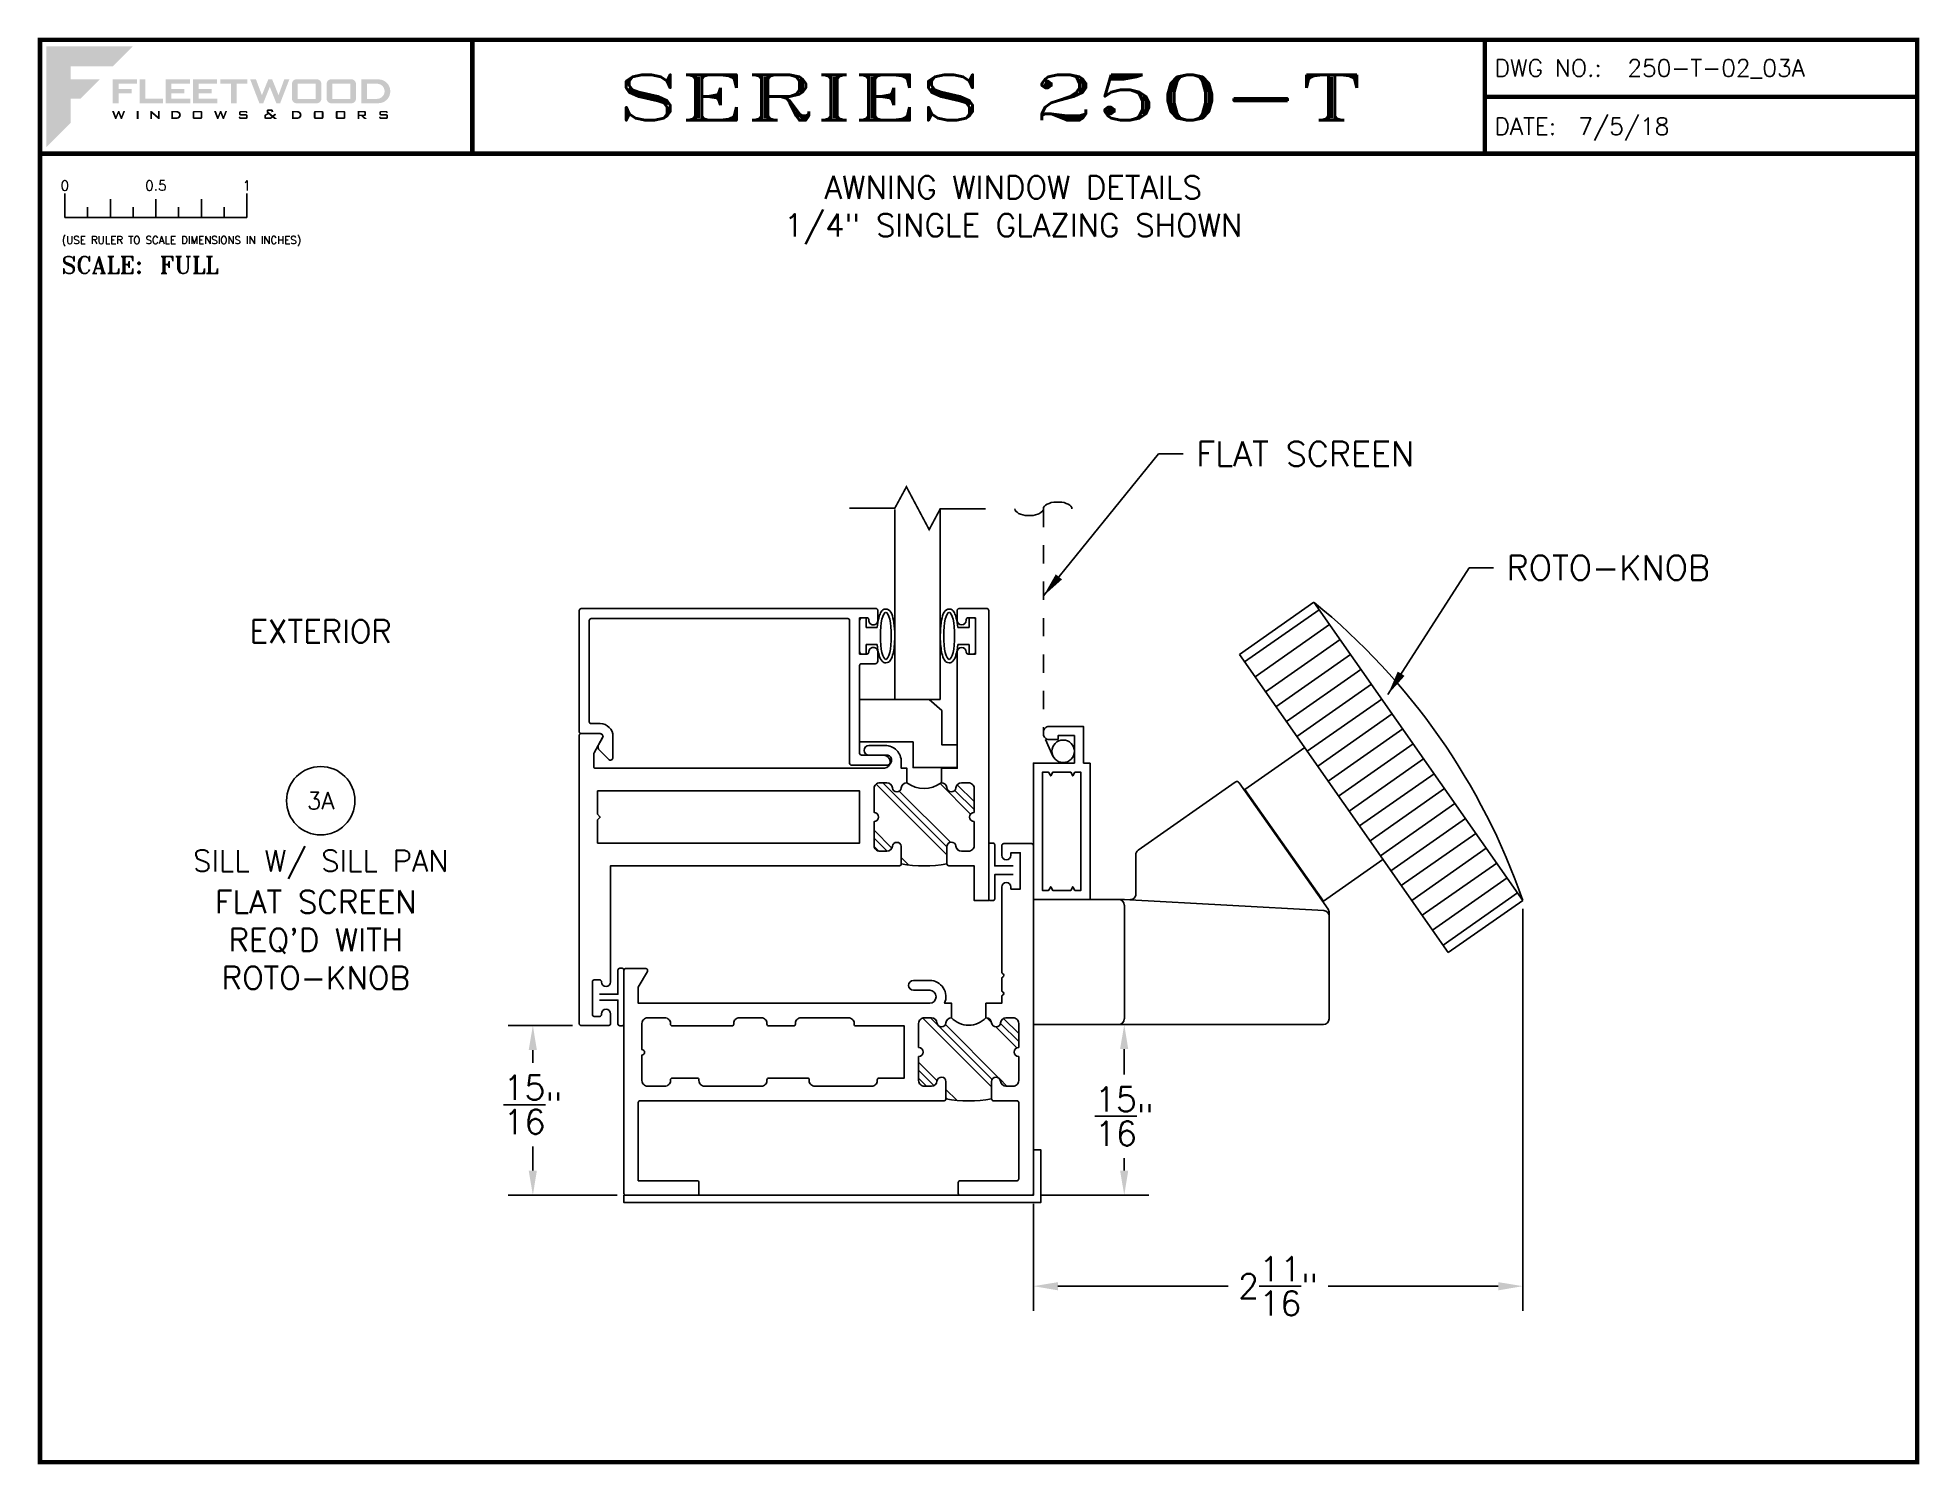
# Paper-space layout 'DETAIL 3A' of a CAD drawing. Extents: x 0.1 to 10.5, y 0.1 to 7.9.
# The model-space entities are those that its viewports show. They can reach past a viewport. Long polylines and large blocks are cut down to what shows.
import ezdxf
from ezdxf.enums import TextEntityAlignment as Align

# ---------------------------------------------------------------- set-up
doc = ezdxf.new("R2010")
doc.units = 0
doc.header["$LTSCALE"] = 0.25
doc.header["$MEASUREMENT"] = 0
doc.linetypes.add('HIDDEN', pattern=[0.375, 0.25, -0.125])
doc.layers.get('0').update_dxf_attribs({"linetype": 'CONTINUOUS'})
doc.layers.get('DEFPOINTS').update_dxf_attribs({"linetype": 'CONTINUOUS'})
for name, color, linetype in [('DIM', 7, 'CONTINUOUS'), ('FRAME', 1, 'CONTINUOUS'), ('GLASS', 7, 'CONTINUOUS'), ('MISC', 7, 'CONTINUOUS'), ('SCREEN', 92, 'CONTINUOUS'), ('VENT', 5, 'CONTINUOUS'), ('YK_GLASS_STOP', 5, 'CONTINUOUS')]:
    doc.layers.add(name, color=color, linetype=linetype)
doc.layers.add('VP', color=40, linetype='CONTINUOUS', plot=False)
doc.layers.get('VP').off()
doc.styles.add('ROMANS', font='romans')
doc.styles.add('ROMANT', font='romant')
doc.styles.add('SIMPLEX-094', font='simplex.shx', dxfattribs={"height": 0.094})
doc.styles.get("Standard").update_dxf_attribs({"font": 'simplex.shx'})
doc.dimstyles.new('FULL SCALE', dxfattribs={"dimscale": 0.75, "dimtxt": 0.18, "dimasz": 0.18, "dimexe": 0.18, "dimexo": 0.0625, "dimgap": 0.096, "dimtad": 0, "dimtih": 1, "dimtoh": 1, "dimdec": 4, "dimzin": 0, "dimdsep": 46, "dimlunit": 4, "dimtxsty": 'Standard', "dimcen": 0.09, "dimadec": 0, "dimazin": 0, "dimtfac": 1, "dimtdec": 4, "dimtofl": 0, "dimtmove": 0, "dimatfit": 3, "dimfxl": 0, "dimtolj": 1, "dimtzin": 0, "dimarcsym": 0})

# ---------------------------------------------------------------- blocks, each defined once
blk = doc.blocks.new('sectball')
blk.add_circle((0, 0), 0.125)
blk.add_attdef('NO', text='', height=0.062).set_placement((0, 0), align=Align.MIDDLE_CENTER)
for tag, p in [('LINE1', (0, -0.2588)), ('LINE2', (0, -0.3864)), ('LINE3', (0, -0.5214))]:
    blk.add_attdef(tag, text='', height=0.078).set_placement(p, align=Align.CENTER)
blk = doc.blocks.new('Fleetwood_Logo_6-10-15')
h = blk.add_hatch(color=154)
h.dxf.hatch_style = 1
h.paths.add_polyline_path([(0.2526, -0.0017), (0.0019, -0.0017), (0.0019, -0.2942), (0.0725, -0.2236), (0.0725, -0.1535), (0.1007, -0.1535), (0.1567, -0.0976), (0.0725, -0.0976), (0.0725, -0.0596), (0.1946, -0.0596)])
h = blk.add_hatch(color=251)
h.dxf.hatch_style = 1
h.paths.add_polyline_path([(0.2487, -0.1256), (0.2112, -0.1256), (0.2112, -0.1102), (0.2647, -0.1102), (0.2647, -0.0976), (0.1946, -0.0976), (0.1946, -0.1667), (0.2112, -0.1667), (0.2112, -0.1377), (0.2487, -0.1377)])
h = blk.add_hatch(color=251)
h.dxf.hatch_style = 1
h.paths.add_polyline_path([(0.2886, -0.0976), (0.272, -0.0976), (0.272, -0.1667), (0.3401, -0.1667), (0.3401, -0.1535), (0.2886, -0.1535)])
h = blk.add_hatch(color=251)
h.dxf.hatch_style = 1
h.paths.add_polyline_path([(0.4175, -0.0976), (0.3474, -0.0976), (0.3474, -0.1667), (0.4185, -0.1667), (0.4185, -0.1534), (0.364, -0.1534), (0.364, -0.1377), (0.4015, -0.1377), (0.4015, -0.1256), (0.364, -0.1256), (0.364, -0.1102), (0.4175, -0.1102)])
h = blk.add_hatch(color=251)
h.dxf.hatch_style = 1
h.paths.add_polyline_path([(0.4965, -0.0976), (0.4264, -0.0976), (0.4264, -0.1667), (0.4975, -0.1667), (0.4975, -0.1534), (0.443, -0.1534), (0.443, -0.1377), (0.4804, -0.1377), (0.4804, -0.1256), (0.443, -0.1256), (0.443, -0.1102), (0.4965, -0.1102)])
h = blk.add_hatch(color=251)
h.dxf.hatch_style = 1
h.paths.add_polyline_path([(0.5842, -0.0976), (0.5054, -0.0976), (0.5054, -0.1102), (0.5365, -0.1102), (0.5365, -0.1667), (0.5531, -0.1667), (0.5531, -0.1102), (0.5842, -0.1102)])
h = blk.add_hatch(color=251)
h.dxf.hatch_style = 1
h.paths.add_polyline_path([(0.6089, -0.0976), (0.5921, -0.0976), (0.6188, -0.1667), (0.63, -0.1667), (0.6489, -0.1192), (0.6679, -0.1667), (0.6789, -0.1667), (0.7056, -0.0976), (0.6908, -0.0976), (0.6742, -0.1433), (0.6558, -0.0976), (0.6446, -0.0976), (0.6261, -0.1433)])
h = blk.add_hatch(color=251)
h.dxf.hatch_style = 1
h.paths.add_polyline_path([(0.7853, -0.0976), (0.726, -0.0976, 0.414214), (0.7133, -0.1102), (0.7133, -0.154, 0.414214), (0.726, -0.1667), (0.7853, -0.1667, 0.414214), (0.798, -0.154), (0.798, -0.1102, 0.414214)])
h.paths.add_polyline_path([(0.7819, -0.1102), (0.7819, -0.154), (0.7294, -0.154), (0.7294, -0.1102)], flags=16)
h = blk.add_hatch(color=251)
h.dxf.hatch_style = 1
h.paths.add_polyline_path([(0.8856, -0.0976), (0.8262, -0.0976, 0.414214), (0.8136, -0.1102), (0.8136, -0.154, 0.414214), (0.8262, -0.1667), (0.8856, -0.1667, 0.414214), (0.8982, -0.154), (0.8982, -0.1102, 0.414214)])
h.paths.add_polyline_path([(0.8822, -0.1102), (0.8822, -0.154), (0.8296, -0.154), (0.8296, -0.1102)], flags=16)
h = blk.add_hatch(color=251)
h.dxf.hatch_style = 1
h.paths.add_polyline_path([(0.9632, -0.0976), (0.914, -0.0976), (0.914, -0.1667), (0.9632, -0.1667, 1)])
h.paths.add_polyline_path([(0.9301, -0.1102), (0.9593, -0.1102, -1), (0.9593, -0.154), (0.9301, -0.154)], flags=16)
h = blk.add_hatch(color=7)
h.dxf.hatch_style = 1
h.paths.add_polyline_path([(0.2301, -0.1891), (0.2251, -0.1891), (0.2196, -0.2043), (0.2134, -0.1891), (0.2097, -0.1891), (0.2035, -0.2043), (0.1978, -0.1891), (0.1922, -0.1891), (0.2011, -0.2121), (0.2048, -0.2121), (0.2112, -0.1963), (0.2175, -0.2121), (0.2212, -0.2121)])
h = blk.add_hatch(color=7)
h.dxf.hatch_style = 1
h.paths.add_polyline_path([(0.2691, -0.1891), (0.2637, -0.1891), (0.2637, -0.2118), (0.2637, -0.2121), (0.2691, -0.2121)])
h = blk.add_hatch(color=7)
h.dxf.hatch_style = 1
h.paths.add_polyline_path([(0.3077, -0.1964), (0.3259, -0.2121), (0.3298, -0.2121), (0.3298, -0.1891), (0.325, -0.1891), (0.325, -0.2047), (0.3067, -0.1891), (0.3029, -0.1891), (0.3029, -0.2121), (0.3077, -0.2121)])
h = blk.add_hatch(color=7)
h.dxf.hatch_style = 1
h.paths.add_polyline_path([(0.3801, -0.1891), (0.3637, -0.1891), (0.3637, -0.2121), (0.3801, -0.2121, 1)])
h.paths.add_polyline_path([(0.3691, -0.2079), (0.3691, -0.1933), (0.3788, -0.1933, -1), (0.3788, -0.2079)], flags=16)
h = blk.add_hatch(color=7)
h.dxf.hatch_style = 1
h.paths.add_polyline_path([(0.4537, -0.2079), (0.4537, -0.1933, 0.414214), (0.4495, -0.1891), (0.4297, -0.1891, 0.414214), (0.4255, -0.1933), (0.4255, -0.2079, 0.414214), (0.4297, -0.2121), (0.4495, -0.2121, 0.414214)])
h.paths.add_polyline_path([(0.4308, -0.2079), (0.4308, -0.1933), (0.4484, -0.1933), (0.4484, -0.2079)], flags=16)
h = blk.add_hatch(color=7)
h.dxf.hatch_style = 1
h.paths.add_polyline_path([(0.5253, -0.1891), (0.5203, -0.1891), (0.5148, -0.2043), (0.5087, -0.1891), (0.5049, -0.1891), (0.4988, -0.2043), (0.493, -0.1891), (0.4874, -0.1891), (0.4963, -0.2121), (0.5001, -0.2121), (0.5064, -0.1963), (0.5127, -0.2121), (0.5164, -0.2121)])
h = blk.add_hatch(color=7)
h.dxf.hatch_style = 1
h.paths.add_polyline_path([(0.5801, -0.1891), (0.5643, -0.1891, 0.414214), (0.56, -0.1933), (0.56, -0.1981, 0.414214), (0.5643, -0.2024), (0.58, -0.2024), (0.58, -0.2078), (0.5637, -0.2078), (0.5637, -0.2052), (0.5591, -0.2062), (0.5591, -0.2078, 0.414214), (0.5634, -0.2121), (0.5805, -0.2121, 0.414214), (0.5848, -0.2078), (0.5848, -0.2024, 0.414214), (0.5805, -0.1982), (0.5648, -0.1982), (0.5648, -0.193), (0.5798, -0.193), (0.5798, -0.1958), (0.5843, -0.1948), (0.5843, -0.1933, 0.414214)])
h = blk.add_hatch(color=7)
h.dxf.hatch_style = 1
h.paths.add_polyline_path([(0.645, -0.1913, -0.222262), (0.6447, -0.1906), (0.6447, -0.1892), (0.6535, -0.1892), (0.6535, -0.193), (0.6587, -0.1918), (0.6587, -0.189, 0.414214), (0.6544, -0.1847), (0.6437, -0.1847, 0.414214), (0.6394, -0.189), (0.6394, -0.1922, 0.222262), (0.6407, -0.1948), (0.6415, -0.1955), (0.6345, -0.1998, 0.260684), (0.6329, -0.2027), (0.6329, -0.2078, 0.414214), (0.6372, -0.2121), (0.6514, -0.2121, 0.17577), (0.6536, -0.2113), (0.657, -0.2085), (0.6614, -0.2121), (0.6699, -0.2121), (0.6613, -0.2049), (0.6676, -0.1997), (0.6637, -0.1964), (0.6574, -0.2017)])
h.paths.add_polyline_path([(0.6532, -0.2052), (0.6509, -0.2072, -0.17577), (0.6502, -0.2074), (0.6382, -0.2074), (0.6382, -0.2033, -0.260684), (0.6387, -0.2025), (0.6451, -0.1985)], flags=16)
h = blk.add_hatch(color=7)
h.dxf.hatch_style = 1
h.paths.add_polyline_path([(0.7294, -0.1891), (0.713, -0.1891), (0.713, -0.2121), (0.7294, -0.2121, 1)])
h.paths.add_polyline_path([(0.7184, -0.2079), (0.7184, -0.1933), (0.7281, -0.1933, -1), (0.7281, -0.2079)], flags=16)
h = blk.add_hatch(color=7)
h.dxf.hatch_style = 1
h.paths.add_polyline_path([(0.8045, -0.2079), (0.8045, -0.1933, 0.414214), (0.8003, -0.1891), (0.7805, -0.1891, 0.414214), (0.7763, -0.1933), (0.7763, -0.2079, 0.414214), (0.7805, -0.2121), (0.8003, -0.2121, 0.414214)])
h.paths.add_polyline_path([(0.7816, -0.2079), (0.7816, -0.1933), (0.7992, -0.1933), (0.7992, -0.2079)], flags=16)
h = blk.add_hatch(color=7)
h.dxf.hatch_style = 1
h.paths.add_polyline_path([(0.8678, -0.2079), (0.8678, -0.1933, 0.414214), (0.8636, -0.1891), (0.8438, -0.1891, 0.414214), (0.8396, -0.1933), (0.8396, -0.2079, 0.414214), (0.8438, -0.2121), (0.8636, -0.2121, 0.414214)])
h.paths.add_polyline_path([(0.8449, -0.2079), (0.8449, -0.1933), (0.8624, -0.1933), (0.8624, -0.2079)], flags=16)
h = blk.add_hatch(color=7)
h.dxf.hatch_style = 1
h.paths.add_polyline_path([(0.9277, -0.1993), (0.9277, -0.1933, 0.414214), (0.9235, -0.1891), (0.9028, -0.1891), (0.9028, -0.2121), (0.9082, -0.2121), (0.9082, -0.2035), (0.9131, -0.2035), (0.9224, -0.2121), (0.9303, -0.2121), (0.9197, -0.2035), (0.9235, -0.2035, 0.414214)])
h.paths.add_polyline_path([(0.9082, -0.1993), (0.9082, -0.1933), (0.9214, -0.1933, -0.414214), (0.9224, -0.1943), (0.9224, -0.1983, -0.414214), (0.9214, -0.1993)], flags=16)
h = blk.add_hatch(color=7)
h.dxf.hatch_style = 1
h.paths.add_polyline_path([(0.9867, -0.1982), (0.971, -0.1982), (0.971, -0.193), (0.9859, -0.193), (0.9859, -0.1958), (0.9905, -0.1948), (0.9905, -0.1933, 0.414214), (0.9863, -0.1891), (0.9705, -0.1891, 0.414214), (0.9662, -0.1933), (0.9662, -0.1981, 0.414214), (0.9705, -0.2024), (0.9862, -0.2024), (0.9862, -0.2078), (0.9699, -0.2078), (0.9699, -0.2052), (0.9653, -0.2062), (0.9653, -0.2078, 0.414214), (0.9696, -0.2121), (0.9867, -0.2121, 0.414214), (0.991, -0.2078), (0.991, -0.2024, 0.414214)])
blk = doc.blocks.new('A-SIZE_L')
for p, q in [((8.095, 7.907), (8.095, 7.282)), ((8.095, 7.594), (10.47, 7.594)), ((0.157, 7.282), (10.47, 7.282))]:
    blk.add_line(p, q)
at = {"const_width": 0.025}
for points in [[(0.157, 7.907), (10.47, 7.907), (10.47, 0.093), (0.157, 0.093), (0.157, 7.907)], [(2.532, 7.907), (2.532, 7.282)], [(8.095, 7.907), (8.095, 7.282)], [(8.095, 7.594), (10.47, 7.594)], [(0.157, 7.282), (10.47, 7.282)]]:
    blk.add_lwpolyline(points, dxfattribs=at)
at = {"xscale": 1.898091133004928, "yscale": 1.898091133004928, "zscale": 1.898091133004928}
blk.add_blockref('Fleetwood_Logo_6-10-15', (0.188, 7.875), dxfattribs=at)
for s, style, p in [('DWG NO.:', 'SIMPLEX-094', (8.149, 7.705)), ('DATE:', 'SIMPLEX-094', (8.148, 7.385)), ('SCALE:', 'ROMANT', (0.276, 6.623))]:
    blk.add_text(s, height=0.094, dxfattribs=dict(style=style)).set_placement(p)
for tag, p, style in [('DWG_NO', (8.878, 7.705), 'SIMPLEX-094'), ('DATE', (8.609, 7.385), 'SIMPLEX-094'), ('SCALE', (0.814, 6.623), 'ROMANT')]:
    blk.add_attdef(tag, p, '', height=0.094, dxfattribs=dict(style=style))
for tag, height, style, width, p, p2 in [('DWG_NO', 0.094, 'SIMPLEX-094', 2.60233, (8.876, 7.704), (10.367, 7.704)), ('PRODUCT', 0.25, 'ROMANT', 2.260212, (3.282, 7.465), (7.345, 7.465))]:
    blk.add_attdef(tag, text='', height=height, dxfattribs=dict(style=style, width=width)).set_placement(p, p2, align=Align.FIT)
blk = doc.blocks.new('Full')
for p, q in [((0.137, -0.219), (0.137, -0.35)), ((0.262, -0.294), (0.262, -0.35)), ((0.387, -0.249), (0.387, -0.35)), ((0.512, -0.294), (0.512, -0.35)), ((0.637, -0.249), (0.637, -0.35)), ((0.762, -0.294), (0.762, -0.35)), ((0.887, -0.249), (0.887, -0.35)), ((1.012, -0.294), (1.012, -0.35)), ((1.137, -0.219), (1.137, -0.35)), ((0.137, -0.35), (1.137, -0.35))]:
    blk.add_line(p, q)
for s, p in [('0', (0.137, -0.219)), ('0.5', (0.637, -0.219)), ('1', (1.137, -0.219))]:
    blk.add_text(s, height=0.055).set_placement(p, align=Align.BOTTOM_CENTER)
at = {"style": 'ROMANS'}
blk.add_text('(USE RULER TO SCALE DIMENSIONS IN INCHES)', height=0.04115, dxfattribs=at).set_placement((0.12, -0.495))
blk = doc.blocks.new('*D107')
at = {"color": 0, "lineweight": -2}
for p, q in [((3.083, 2.492), (2.73, 2.492)), ((2.865, 2.357), (2.865, 2.287)), ((2.865, 1.695), (2.865, 1.828)), ((3.328, 1.56), (2.73, 1.56))]:
    blk.add_line(p, q, dxfattribs=at)
at = {"color": 0}
for points in [[(2.842, 2.357), (2.887, 2.357), (2.865, 2.492)], [(2.842, 1.695), (2.887, 1.695), (2.865, 1.56)]]:
    blk.add_solid(points, dxfattribs=at)
at = {"layer": 'DEFPOINTS', "color": 0}
for p in [(3.129, 2.492), (2.865, 1.56), (3.375, 1.56)]:
    blk.add_point(p, dxfattribs=at)
at = {"color": 0, "insert": (2.865, 2.057), "char_height": 0.135, "attachment_point": 5}
blk.add_mtext('\\A1;{\\H1.000000x;\\S15/16;}"', dxfattribs=at)
blk = doc.blocks.new('*D108')
at = {"color": 0, "lineweight": -2}
for p, q in [((5.662, 2.497), (6.249, 2.497)), ((6.114, 2.362), (6.114, 2.223)), ((6.114, 1.695), (6.114, 1.764)), ((5.662, 1.56), (6.249, 1.56))]:
    blk.add_line(p, q, dxfattribs=at)
at = {"color": 0}
for points in [[(6.091, 2.362), (6.136, 2.362), (6.114, 2.497)], [(6.091, 1.695), (6.136, 1.695), (6.114, 1.56)]]:
    blk.add_solid(points, dxfattribs=at)
at = {"layer": 'DEFPOINTS', "color": 0}
for p in [(5.615, 2.497), (5.615, 1.56), (6.114, 1.56)]:
    blk.add_point(p, dxfattribs=at)
at = {"color": 0, "insert": (6.114, 1.993), "char_height": 0.135, "attachment_point": 5}
blk.add_mtext('\\A1;{\\H1.000000x;\\S15/16;}"', dxfattribs=at)
blk = doc.blocks.new('*D109')
at = {"color": 0, "lineweight": -2}
for p, q in [((8.304, 3.133), (8.304, 0.925)), ((5.615, 1.513), (5.615, 0.925)), ((5.75, 1.06), (6.685, 1.06)), ((8.169, 1.06), (7.234, 1.06))]:
    blk.add_line(p, q, dxfattribs=at)
at = {"color": 0}
for points in [[(5.75, 1.082), (5.75, 1.037), (5.615, 1.06)], [(8.169, 1.082), (8.169, 1.037), (8.304, 1.06)]]:
    blk.add_solid(points, dxfattribs=at)
at = {"layer": 'DEFPOINTS', "color": 0}
for p in [(8.304, 3.179), (5.615, 1.56), (8.304, 1.06)]:
    blk.add_point(p, dxfattribs=at)
at = {"color": 0, "insert": (6.959, 1.06), "char_height": 0.135, "attachment_point": 5}
blk.add_mtext('\\A1;2{\\H1.000000x;\\S11/16;}"', dxfattribs=at)
blk = doc.blocks.new('05P19-BLOCK-OG')
h = blk.add_hatch()
h.set_pattern_fill('PLAST', angle=45, style=0)
h.paths.add_polyline_path([(0.006, 1.12, -1), (0.006, 1.17), (0.006, 1.302, 0.414214), (-0.025, 1.333), (-0.063, 1.333, 0.38311), (-0.094, 1.305, -0.947716), (-0.143, 1.308), (-0.143, 1.403, 0.081165), (-0.394, 1.403), (-0.394, 1.308, -0.947716), (-0.443, 1.305, 0.38311), (-0.474, 1.333), (-0.512, 1.333, 0.414214), (-0.544, 1.302), (-0.544, 1.17, -1), (-0.544, 1.12), (-0.544, 0.988, 0.414214), (-0.512, 0.957), (-0.474, 0.957, 0.38311), (-0.443, 0.985, -0.898027), (-0.394, 0.985, 0.009247), (-0.394, 0.984, 0.372543), (-0.363, 0.957, -0.436275), (-0.174, 0.957, 0.38311), (-0.143, 0.985, -0.898027), (-0.094, 0.985, 0.38311), (-0.063, 0.957), (-0.025, 0.957, 0.414214), (0.006, 0.988)])
for points in [[(-0.394, 0.984, -0.009247), (-0.394, 0.985, 0.898027), (-0.443, 0.985, -0.38311), (-0.474, 0.957), (-0.512, 0.957, -0.414214), (-0.544, 0.988), (-0.544, 1.12, 1), (-0.544, 1.17), (-0.544, 1.302, -0.414214), (-0.512, 1.333), (-0.474, 1.333, -0.38311), (-0.443, 1.305, 0.947716), (-0.394, 1.308), (-0.394, 1.403, 0.414214), (-0.404, 1.413), (-2.073, 1.413, -0.414214), (-2.084, 1.423), (-2.084, 1.852), (-1.761, 1.852, 0.414214), (-1.751, 1.862), (-1.751, 1.922, 0.414214), (-1.761, 1.932), (-2.154, 1.932, 0.414214), (-2.163, 1.922), (-2.163, 0.697, 0.414214), (-2.154, 0.687), (-2.042, 0.687, 0.57735), (-2.034, 0.702), (-2.084, 0.788), (-2.084, 0.877), (-0.483, 0.877, -1), (-0.483, 0.806), (-0.572, 0.806, 1), (-0.572, 0.752), (-0.483, 0.752, 0.536675), (-0.401, 0.877), (-0.363, 0.877), (-0.363, 0.957, -0.38311), (-0.394, 0.985)], [(-0.143, 0.984, 0.009247), (-0.143, 0.985, -0.38311), (-0.174, 0.957), (-0.174, 0.877), (-0.087, 0.877), (-0.087, 0.838, 0.317837), (-0.083, 0.833, -0.707107), (-0.083, 0.814, 0.317837), (-0.087, 0.81), (-0.087, 0.738, 0.317837), (-0.083, 0.733, -0.707107), (-0.083, 0.714, 0.317837), (-0.087, 0.71), (-0.087, 0.239, 1), (-0.037, 0.239), (-0.037, 0.25), (0.014, 0.25), (0.014, 0.05), (-0.037, 0.05), (-0.037, 0.064, 1), (-0.087, 0.064), (-0.087, 0.01, 0.414214), (-0.076, 0), (0.076, 0, 0.414214), (0.087, 0.01), (0.087, 1.922, 0.414214), (0.076, 1.932), (-0.316, 1.932, 0.414214), (-0.326, 1.922), (-0.326, 1.862, 0.414214), (-0.316, 1.852), (-0.003, 1.852, -0.414214), (0.006, 1.842), (0.006, 1.423, -0.414214), (-0.003, 1.413), (-0.134, 1.413, 0.414214), (-0.143, 1.403), (-0.143, 1.308, 0.947716), (-0.094, 1.305, -0.38311), (-0.063, 1.333), (-0.025, 1.333, -0.414214), (0.006, 1.302), (0.006, 1.17, 1), (0.006, 1.12), (0.006, 0.988, -0.414214), (-0.025, 0.957), (-0.063, 0.957, -0.38311), (-0.094, 0.985, 0.898027), (-0.143, 0.985)]]:
    blk.add_lwpolyline(points, format="xyb")
blk.add_lwpolyline([(-1.377, 0.988, -0.414214), (-1.408, 0.957), (-1.529, 0.957, -0.414214), (-1.56, 0.988), (-1.56, 0.992, 0.414214), (-1.569, 1.002), (-1.897, 1.002, 0.414214), (-1.907, 0.992), (-1.907, 0.988, -0.414214), (-1.938, 0.957), (-2.032, 0.957, -0.414214), (-2.064, 0.988), (-2.064, 1.132, 1), (-2.064, 1.162), (-2.064, 1.302, -0.414214), (-2.032, 1.333), (-1.938, 1.333, -0.414214), (-1.907, 1.302), (-1.907, 1.302), (-1.907, 1.298, 0.414214), (-1.897, 1.288), (-1.761, 1.288, 0.414214), (-1.751, 1.298), (-1.751, 1.302), (-1.751, 1.302, -0.414214), (-1.72, 1.333), (-1.408, 1.333, -0.414214), (-1.377, 1.302), (-1.377, 1.302), (-1.377, 1.298, 0.414214), (-1.367, 1.288), (-1.155, 1.288, 0.414214), (-1.145, 1.298), (-1.145, 1.302), (-1.145, 1.302, -0.414214), (-1.114, 1.333), (-0.802, 1.333, -0.414214), (-0.771, 1.302), (-0.771, 1.302), (-0.771, 1.298, 0.414214), (-0.761, 1.288), (-0.623, 1.288), (-0.623, 1.002), (-0.889, 1.002, 0.414214), (-0.898, 0.992), (-0.898, 0.988, -0.414214), (-0.93, 0.957), (-1.19, 0.957, -0.414214), (-1.221, 0.988), (-1.221, 0.992, 0.414214), (-1.23, 1.002), (-1.367, 1.002, 0.414214), (-1.377, 0.992)], format="xyb", close=True)
at = {"color": 7}
for centre, radius, start, end in [((-0.269, 0.638), 0.775, 80.7195, 99.2805), ((-0.269, 0.869), 0.129, 42.8591, 137.1409)]:
    blk.add_arc(centre, radius, start, end, dxfattribs=at)
blk = doc.blocks.new('05P11-Z-BAR')
h = blk.add_hatch()
h.set_pattern_fill('PLAST', angle=45, style=0)
h.set_pattern_definition([(45, (-0.3846, -1e-07), (-0.176777, 0.176777), []), (45, (-0.4067, 0.0221), (-0.176777, 0.176777), []), (45, (-0.4288, 0.0442), (-0.176777, 0.176777), [])])
h.paths.add_polyline_path([(0.006, 1.12, -0.414214), (-0.018, 1.145, -0.414214), (0.006, 1.17), (0.006, 1.302, 0.414214), (-0.025, 1.333), (-0.063, 1.333, 0.38311), (-0.094, 1.305, -0.947716), (-0.143, 1.308), (-0.143, 1.403, 0.087329), (-0.394, 1.403), (-0.394, 1.308, -1), (-0.443, 1.308, 0.352985), (-0.473, 1.333), (-0.512, 1.333, 0.414214), (-0.544, 1.302), (-0.544, 1.17, -0.414214), (-0.518, 1.145, -0.414214), (-0.544, 1.12), (-0.544, 0.988, 0.414214), (-0.512, 0.957), (-0.474, 0.957, 0.38311), (-0.443, 0.985, -0.898027), (-0.394, 0.985, 0.38311), (-0.363, 0.957, -0.325577), (-0.174, 0.957, 0.363634), (-0.143, 0.982, -0.947716), (-0.094, 0.985, 0.38311), (-0.063, 0.957), (-0.025, 0.957, 0.414214), (0.006, 0.988)])
blk.add_line((-0.087, 0.877), (-0.087, 0.877))
for points in [[(-2.164, 2.28, -0.414214), (-2.154, 2.29), (-2.001, 2.29, -0.414214), (-1.991, 2.28), (-1.991, 2.226, -1), (-2.041, 2.226), (-2.041, 2.23, 0.414214), (-2.051, 2.24), (-2.081, 2.24, 0.414214), (-2.091, 2.23), (-2.091, 2.05, 0.414214), (-2.081, 2.04), (-2.051, 2.04, 0.414214), (-2.041, 2.05), (-2.041, 2.051, -1), (-1.991, 2.051), (-1.991, 1.413), (-0.403, 1.413, -0.414214), (-0.394, 1.403), (-0.394, 1.306, -0.888834), (-0.443, 1.306, 0.377258), (-0.474, 1.333), (-0.512, 1.333, 0.414214), (-0.544, 1.302), (-0.544, 1.17, -1), (-0.544, 1.12), (-0.544, 0.988, 0.414214), (-0.512, 0.957), (-0.474, 0.957, 0.383109), (-0.443, 0.985, -0.898027), (-0.394, 0.985, 0.38311), (-0.363, 0.957), (-0.363, 0.877), (-0.394, 0.877), (-0.394, 0.842, -0.414214), (-0.483, 0.752), (-0.571, 0.752, -1), (-0.571, 0.806), (-0.486, 0.806, 0.859155), (-0.486, 0.877), (-2.074, 0.877, 0.414214), (-2.084, 0.867), (-2.084, 0.797, 0.131652), (-2.082, 0.792), (-2.035, 0.709, -0.577353), (-2.048, 0.687), (-2.154, 0.687, -0.414214), (-2.164, 0.697), (-2.164, 2.28)], [(-0.025, 0.957, 0.414214), (0.006, 0.988), (0.006, 1.12, -1), (0.006, 1.17), (0.006, 1.302, 0.414214), (-0.025, 1.333), (-0.063, 1.333, 0.38311), (-0.094, 1.305, -0.947716), (-0.143, 1.308), (-0.143, 1.403, -0.414214), (-0.133, 1.413), (0.006, 1.413), (0.006, 1.603), (0.086, 1.603), (0.086, 0.01, -0.414214), (0.077, 0), (-0.077, 0, -0.414214), (-0.087, 0.01), (-0.087, 0.064, -1), (-0.037, 0.064), (-0.037, 0.06, 0.414214), (-0.027, 0.05), (0.003, 0.05, 0.414214), (0.014, 0.06), (0.014, 0.24, 0.414214), (0.003, 0.25), (-0.027, 0.25, 0.414214), (-0.037, 0.24), (-0.037, 0.239, -1), (-0.087, 0.239), (-0.087, 0.877), (-0.174, 0.877), (-0.174, 0.957, 0.363634), (-0.143, 0.982, -0.947716), (-0.094, 0.985, 0.38311), (-0.063, 0.957), (-0.025, 0.957)]]:
    blk.add_lwpolyline(points, format="xyb")
blk.add_lwpolyline([(-2.063, 1.16), (-2.063, 1.288), (-0.623, 1.288), (-0.623, 1.002), (-2.063, 1.002), (-2.063, 1.129), (-2.048, 1.145)], close=True)
at = {"color": 7}
for centre, radius, start, end in [((-0.269, 0.638), 0.775, 80.7195, 99.2805), ((-0.269, 0.828), 0.16, 53.9319, 126.0681)]:
    blk.add_arc(centre, radius, start, end, dxfattribs=at)
blk = doc.blocks.new('05P05-.25in_GLASS_STOP')
for p, q in [((-0.588, 0.25), (-0.623, 0.25)), ((-0.623, 0.25), (-0.623, 0.05)), ((-0.588, 0.198), (-0.588, 0.25)), ((-0.022, 0.198), (-0.022, 0.25)), ((-0.022, 0.25), (0.013, 0.25)), ((0.013, 0.25), (0.013, 0.05)), ((-0.526, 0.198), (-0.588, 0.198)), ((-0.084, 0.198), (-0.022, 0.198)), ((-0.623, 0.05), (-0.588, 0.05)), ((-0.588, 0.05), (-0.588, 0.103)), ((-0.588, 0.103), (-0.526, 0.103)), ((-0.022, 0.103), (-0.084, 0.103)), ((-0.022, 0.05), (-0.022, 0.103)), ((0.013, 0.05), (-0.022, 0.05))]:
    blk.add_line(p, q)
blk.add_lwpolyline([(-2.048, 0.632, 0.414214), (-1.978, 0.702), (-1.978, 0.817, 0.668179), (-2.003, 0.828), (-2.053, 0.778, 0.339454), (-2.057, 0.748), (-2.035, 0.71, -0.57735), (-2.048, 0.687), (-2.153, 0.687, 0.414214), (-2.163, 0.677), (-2.163, 0.01, 0.414214), (-2.153, 0), (-0.533, 0, 0.414214), (-0.523, 0.01), (-0.523, 0.064, 0.414214), (-0.548, 0.089), (-0.549, 0.089, 0.414214), (-0.573, 0.064), (-0.573, 0.06, -0.414214), (-0.583, 0.05), (-0.608, 0.05, -0.414214), (-0.623, 0.065), (-0.623, 0.235, -0.414214), (-0.608, 0.25), (-0.583, 0.25, -0.414214), (-0.573, 0.24), (-0.573, 0.239, 0.414214), (-0.549, 0.214), (-0.548, 0.214, 0.414214), (-0.523, 0.239), (-0.523, 0.288, 0.414214), (-0.538, 0.303), (-0.613, 0.303, -0.414214), (-0.623, 0.313), (-0.623, 0.795, -0.414214), (-0.613, 0.805), (-0.474, 0.805, 0.414214), (-0.447, 0.832), (-0.447, 0.833, 0.414214), (-0.474, 0.86), (-0.668, 0.86, 0.414214), (-0.678, 0.85), (-0.678, 0.065, -0.414214), (-0.688, 0.055), (-2.098, 0.055, -0.414214), (-2.108, 0.065), (-2.108, 0.622, -0.414214), (-2.098, 0.632)], format="xyb", close=True)
at = {"extrusion": (0, 0, -1)}
blk.add_ellipse((-0.479, 0.15), major_axis=(0, 0.129), ratio=0.232303, dxfattribs=at)
blk.add_ellipse((-0.131, 0.15), major_axis=(0, 0.129), ratio=0.232303)
for points in [[(-0.526, 0.198), (-0.524, 0.219), (-0.521, 0.239), (-0.512, 0.269), (-0.508, 0.28), (-0.495, 0.294), (-0.487, 0.298), (-0.479, 0.298), (-0.468, 0.298), (-0.46, 0.292), (-0.451, 0.279), (-0.447, 0.272), (-0.437, 0.244), (-0.433, 0.215), (-0.428, 0.136), (-0.432, 0.085), (-0.444, 0.034), (-0.448, 0.022), (-0.464, 0.005), (-0.478, 0), (-0.499, 0.008), (-0.504, 0.016), (-0.512, 0.032), (-0.515, 0.041), (-0.522, 0.067), (-0.524, 0.084), (-0.526, 0.103)], [(-0.084, 0.198), (-0.086, 0.219), (-0.089, 0.239), (-0.098, 0.269), (-0.102, 0.28), (-0.115, 0.294), (-0.123, 0.298), (-0.131, 0.298), (-0.142, 0.298), (-0.15, 0.292), (-0.159, 0.279), (-0.163, 0.272), (-0.173, 0.244), (-0.177, 0.215), (-0.182, 0.136), (-0.178, 0.085), (-0.166, 0.034), (-0.162, 0.022), (-0.146, 0.005), (-0.132, 0), (-0.111, 0.008), (-0.106, 0.016), (-0.098, 0.032), (-0.095, 0.041), (-0.088, 0.067), (-0.086, 0.084), (-0.084, 0.103)]]:
    blk.add_open_spline(points, degree=3, knots=[5.075676, 5.075676, 5.075676, 5.075676, 5.596595, 5.596595, 6.055763, 6.055763, 6.283185, 6.283185, 6.283185, 6.572914, 6.572914, 6.862642, 6.862642, 7.608886, 7.608886, 8.676451, 8.676451, 9.18434, 9.18434, 9.518242, 9.518242, 9.852144, 9.852144, 10.186046, 10.186046, 10.631436, 10.631436, 10.631436, 10.631436])
blk = doc.blocks.new('114-FLAT_SCREEN')
blk.add_line((0.142, 0.603), (0.142, 0.602))
at = {"linetype": 'HIDDEN'}
blk.add_line((0.194, 0.481), (0.144, 0.59), dxfattribs=at)
blk.add_lwpolyline([(0.399, 0.442), (0.399, -0.307), (0.087, -0.307), (0.087, 0.442), (0.312, 0.442), (0.312, 0.593), (0.222, 0.593), (0.222, 0.572), (0.172, 0.572, -0.414214), (0.142, 0.602), (0.142, 0.613, -0.414214), (0.172, 0.643), (0.362, 0.643), (0.362, 0.442)], format="xyb", close=True)
blk.add_lwpolyline([(0.292, -0.257), (0.193, -0.257), (0.182, -0.237), (0.17, -0.257), (0.136, -0.257), (0.136, 0.392), (0.17, 0.392), (0.182, 0.372), (0.193, 0.392), (0.292, 0.392), (0.303, 0.372), (0.315, 0.392), (0.348, 0.392), (0.348, -0.257), (0.315, -0.257), (0.303, -0.237)], close=True)
blk.add_circle((0.25, 0.507), 0.0618)
blk = doc.blocks.new('ROTO-KNOB')
for p, q in [((1.219, 1.039), (1.628, 1.326)), ((1.247, 0.998), (1.657, 1.285)), ((2.775, -0.312), (1.628, 1.326)), ((1.305, 0.916), (1.714, 1.203)), ((2.366, -0.599), (1.219, 1.039)), ((1.362, 0.834), (1.772, 1.121)), ((1.419, 0.752), (1.829, 1.039)), ((1.477, 0.671), (1.886, 0.957)), ((1.534, 0.589), (1.944, 0.875)), ((1.591, 0.507), (2.001, 0.793)), ((1.649, 0.425), (2.058, 0.712)), ((1.706, 0.343), (2.116, 0.63)), ((1.249, 0.298), (1.577, 0.527)), ((1.763, 0.261), (2.173, 0.548)), ((1.821, 0.179), (2.23, 0.466)), ((0.662, -0.037), (1.196, 0.338)), ((1.218, 0.334), (1.706, -0.361)), ((1.878, 0.097), (2.288, 0.384)), ((1.68, -0.317), (1.249, 0.298)), ((1.936, 0.015), (2.345, 0.302)), ((1.993, -0.067), (2.402, 0.22)), ((2.05, -0.149), (2.46, 0.138)), ((2.108, -0.231), (2.517, 0.056)), ((0.649, -0.277), (0.649, -0.062)), ((1.68, -0.317), (2.007, -0.087)), ((2.165, -0.312), (2.575, -0.026)), ((2.222, -0.394), (2.632, -0.108)), ((2.28, -0.476), (2.689, -0.189)), ((0.087, -0.307), (0.555, -0.307)), ((0.087, -0.994), (0.087, -0.307)), ((0.587, -0.307), (0.555, -0.307)), ((0.616, -0.309), (0.587, -0.307)), ((0.616, -0.309), (1.682, -0.368)), ((2.337, -0.558), (2.747, -0.271)), ((0.587, -0.338), (0.587, -0.963)), ((1.712, -0.379), (1.712, -0.963)), ((2.366, -0.599), (2.775, -0.312)), ((0.555, -0.994), (0.087, -0.994)), ((1.68, -0.994), (0.555, -0.994))]:
    blk.add_line(p, q)
for centre, radius, start, end in [((-0.666, -1.502), 3.641, 19.0608, 50.9392), ((1.205, 0.325), 0.0156, 35.0463, 125.0463), ((0.68, -0.062), 0.0313, 125.0463, 180), ((0.555, -0.338), 0.0312, 0, 90), ((0.618, -0.277), 0.0313, 266.8202, 0), ((1.68, -0.399), 0.0312, 0, 86.8202), ((1.68, -0.379), 0.0312, 0, 35.0463), ((0.555, -0.963), 0.0312, 270, 0), ((1.68, -0.963), 0.0312, 270, 0)]:
    blk.add_arc(centre, radius, start, end)
blk = doc.blocks.new('*U103')
blk.add_blockref('ROTO-KNOB', (0, 0))

msp = doc.modelspace()

# ---------------------------------------------------------------- linework, layer by layer
at = {"layer": 'GLASS', "color": 7, "linetype": 'Continuous'}
for p, q in [((11.333, 16.691), (11.333, 17.736)), ((11.583, 16.691), (11.583, 17.739))]:
    msp.add_line(p, q, dxfattribs=at)
at = {"layer": 'GLASS'}
msp.add_line((11.583, 16.691), (11.333, 16.691), dxfattribs=at)
at = {"layer": 'MISC', "const_width": 0.0094}
msp.add_lwpolyline([(11.083, 17.742), (11.333, 17.742), (11.397, 17.86), (11.522, 17.625), (11.583, 17.739), (11.833, 17.739)], dxfattribs=at)
at = {"layer": 'MISC', "linetype": 'Continuous'}
for points in [[(11.676, 16.318), (11.434, 16.318), (11.434, 16.459), (11.14, 16.459), (11.14, 16.691), (11.522, 16.691)], [(11.522, 16.691), (11.591, 16.632), (11.591, 16.443), (11.676, 16.443)]]:
    msp.add_lwpolyline(points, dxfattribs=at)
for points in [[(11.984, 15.777), (11.882, 15.777), (11.882, 15.893, 0.414214), (11.872, 15.903), (11.859, 15.903, 0.414214), (11.849, 15.893), (11.849, 15.597, 0.414214), (11.859, 15.587)], [(11.859, 15.587), (11.872, 15.587, 0.414214), (11.882, 15.597), (11.882, 15.73), (11.984, 15.73)], [(9.71, 15.04), (9.812, 15.04), (9.812, 14.909, 0.414214), (9.822, 14.899), (9.835, 14.899, 0.414214), (9.845, 14.909), (9.845, 15.205, 0.414214), (9.835, 15.215)], [(9.835, 15.215), (9.822, 15.215, 0.414214), (9.812, 15.205), (9.812, 15.072), (9.71, 15.072)]]:
    msp.add_lwpolyline(points, format="xyb", dxfattribs=at)
at = {"layer": 'MISC'}
msp.add_lwpolyline([(9.845, 13.968), (9.845, 13.928), (12.135, 13.928), (12.135, 14.218), (12.095, 14.218), (12.095, 13.968)], close=True, dxfattribs=at)
at = {"layer": 'SCREEN', "linetype": 'HIDDEN'}
msp.add_line((12.15, 17.739), (12.15, 16.508), dxfattribs=at)
at = {"layer": 'SCREEN', "flags": 128}
for points in [[(11.993, 17.739), (11.994, 17.732), (11.998, 17.726), (12.005, 17.72), (12.013, 17.714), (12.024, 17.71), (12.036, 17.706), (12.05, 17.703), (12.064, 17.702), (12.079, 17.702), (12.093, 17.703), (12.106, 17.706), (12.119, 17.71), (12.129, 17.714), (12.138, 17.72), (12.144, 17.726), (12.148, 17.732), (12.15, 17.739)], [(12.306, 17.739), (12.305, 17.746), (12.301, 17.753), (12.295, 17.759), (12.286, 17.764), (12.275, 17.769), (12.263, 17.773), (12.25, 17.775), (12.235, 17.776), (12.221, 17.776), (12.207, 17.775), (12.193, 17.773), (12.181, 17.769), (12.17, 17.764), (12.161, 17.759), (12.155, 17.753), (12.151, 17.746), (12.15, 17.739)]]:
    msp.add_lwpolyline(points, dxfattribs=at)

# ---------------------------------------------------------------- block references
msp.add_blockref('*U103', (12.008, 15.9))
at = {"layer": 'FRAME', "xscale": -1, "rotation": 180}
msp.add_blockref('05P19-BLOCK-OG', (12.008, 15.9), dxfattribs=at)
at = {"layer": 'SCREEN'}
msp.add_blockref('114-FLAT_SCREEN', (12.008, 15.9), dxfattribs=at)
at = {"layer": 'VENT', "xscale": -1, "rotation": 180}
msp.add_blockref('05P11-Z-BAR', (11.763, 17.191), dxfattribs=at)
at = {"layer": 'YK_GLASS_STOP', "xscale": -1, "rotation": 180}
msp.add_blockref('05P05-.25in_GLASS_STOP', (11.763, 17.191), dxfattribs=at)

psp = doc.layouts.new('DETAIL 3A')

# ---------------------------------------------------------------- block references
ref = psp.add_blockref('A-SIZE_L', (0, 0))
ref.add_attrib('DATE', '7/5/18', (8.60916, 7.38469), dxfattribs={"height": 0.094, "style": 'SIMPLEX-094'})
ref.add_attrib('SCALE', 'FULL', (0.81442, 6.62314), dxfattribs={"height": 0.094, "style": 'ROMANT'})
ref.add_attrib('PRODUCT', 'SERIES 250-T', dxfattribs={"height": 0.25, "style": 'ROMANT', "width": 1.435099}).set_placement((3.32575, 7.46527), (7.42603, 7.46527), align=Align.FIT)
ref.add_attrib('DWG_NO', '250-T-02_03A', (8.87809, 7.70479), dxfattribs={"height": 0.094, "style": 'SIMPLEX-094'})
psp.add_blockref('Full', (0.15675, 7.2815))
at = {"layer": 'DIM', "xscale": 1.504, "yscale": 1.504, "zscale": 1.504}
psp.add_blockref('sectball', (1.69946, 3.72672), dxfattribs=at).add_auto_attribs({'NO': '3A', 'LINE1': 'SILL W/ SILL PAN'})

# ---------------------------------------------------------------- texts
at = {"layer": 'DIM', "char_height": 0.125, "attachment_point": 5}
for s, insert, width in [('AWNING WINDOW DETAILS\\P1/4" SINGLE GLAZING SHOWN', (5.50438, 6.97145), 5.1807452), ('EXTERIOR', (1.69946, 4.65757), 3.1065047), ("FLAT SCREEN\\PREQ'D WITH\\PROTO-KNOB", (1.67271, 2.96236), 3.1065047)]:
    psp.add_mtext(s, dxfattribs=dict(at, insert=insert, width=width))
at = {"layer": 'DIM', "char_height": 0.135, "attachment_point": 7}
for s, insert in [('FLAT SCREEN', (6.50961, 5.56492)), ('ROTO-KNOB', (8.21511, 4.93915))]:
    psp.add_mtext(s, dxfattribs=dict(at, insert=insert))

# ---------------------------------------------------------------- dimensions: what is measured, and where the dimension line sits
dim = psp.add_linear_dim(base=(8.30376, 1.05975), p1=(5.61495, 1.55975), p2=(8.30376, 3.17938), dimstyle='FULL SCALE')
dim.commit()
dim.dimension.update_dxf_attribs({"geometry": '*D109', "text_midpoint": (6.95935, 1.05975), "dimtype": 160})
for base, p1, p2, picture, middle in [((2.86495, 1.55975), (3.12945, 2.49225), (3.37495, 1.55975), '*D107', (2.86495, 2.05725)), ((6.11372, 1.55975), (5.61495, 2.49725), (5.61495, 1.55975), '*D108', (6.11372, 1.99349))]:
    dim = psp.add_linear_dim(base=base, p1=p1, p2=p2, angle=90, dimstyle='FULL SCALE')
    dim.commit()
    dim.dimension.update_dxf_attribs({"geometry": picture, "text_midpoint": middle, "dimtype": 160})

# ---------------------------------------------------------------- leaders
at = {"layer": 'DIM', "annotation_type": 0, "has_hookline": 1, "hookline_direction": 0}
for points, text_width in [([(5.66995, 4.85166), (6.30261, 5.63242), (6.43761, 5.63242)], 1.33714), ([(7.56241, 4.3107), (8.00811, 5.00665), (8.14311, 5.00665)], 1.20857)]:
    psp.add_leader(points, dimstyle='FULL SCALE', override={"dimgap": 0.096, "dimtad": 0}, dxfattribs=dict(at, text_width=text_width))

# ---------------------------------------------------------------- viewports
at = {"layer": 'VP'}
psp.add_viewport(center=(5.47942, 3.59374), size=(6.33477, 5.1563953), view_center_point=(11.95923, 16.00242), view_height=5.1563955, dxfattribs=at)

doc.saveas('drawing.dxf')
